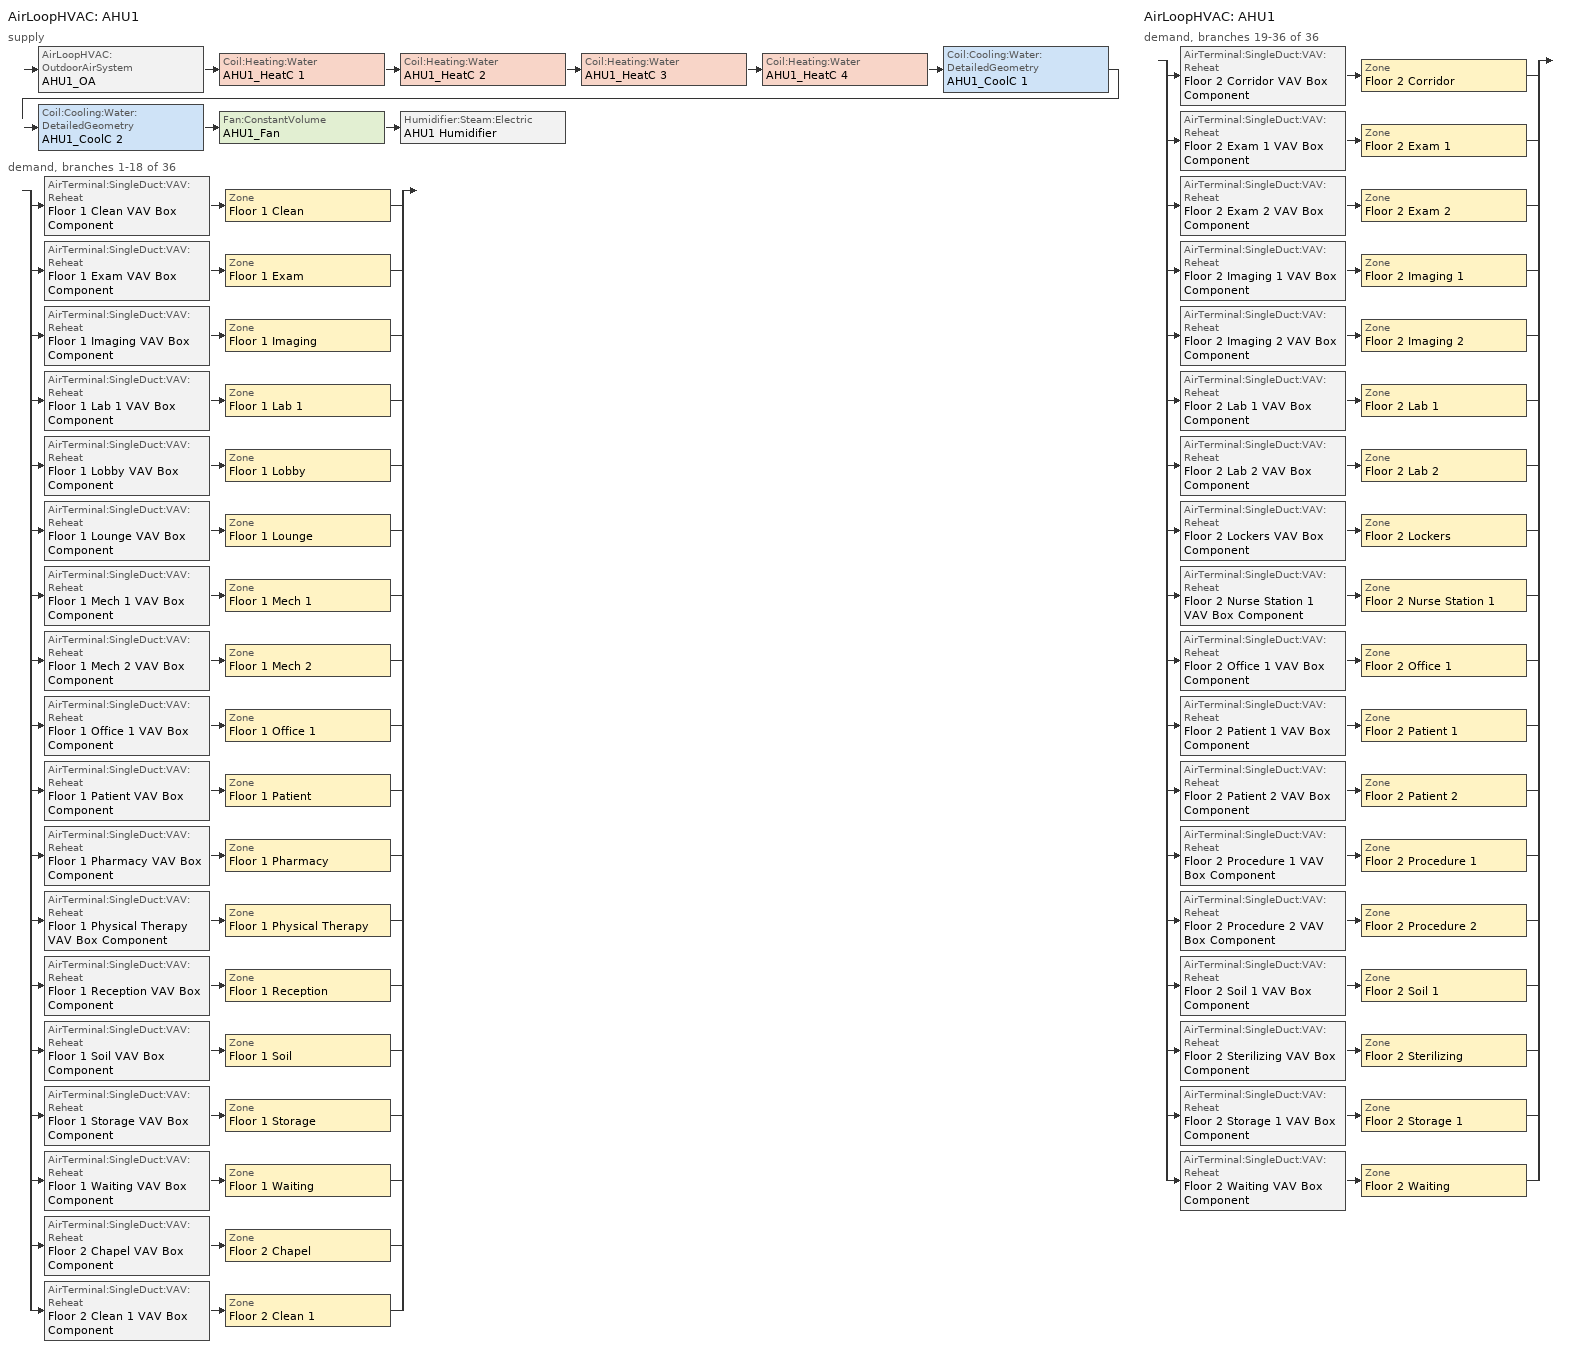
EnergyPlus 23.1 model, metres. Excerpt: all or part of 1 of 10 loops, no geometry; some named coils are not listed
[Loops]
AirLoopHVAC 'AHU1'
 supply: AirLoopHVAC:OutdoorAirSystem 'AHU1_OA' > Coil:Heating:Water 'AHU1_HeatC 1' > Coil:Heating:Water 'AHU1_HeatC 2' > Coil:Heating:Water 'AHU1_HeatC 3' > Coil:Heating:Water 'AHU1_HeatC 4' > Coil:Cooling:Water:DetailedGeometry 'AHU1_CoolC 1' > Coil:Cooling:Water:DetailedGeometry 'AHU1_CoolC 2' > Fan:ConstantVolume 'AHU1_Fan' > Humidifier:Steam:Electric 'AHU1 Humidifier'
 demand, branches 1-18 of 36: split
  | AirTerminal:SingleDuct:VAV:Reheat 'Floor 1 Clean VAV Box Component' > Zone 'Floor 1 Clean'
  | AirTerminal:SingleDuct:VAV:Reheat 'Floor 1 Exam VAV Box Component' > Zone 'Floor 1 Exam'
  | AirTerminal:SingleDuct:VAV:Reheat 'Floor 1 Imaging VAV Box Component' > Zone 'Floor 1 Imaging'
  | AirTerminal:SingleDuct:VAV:Reheat 'Floor 1 Lab 1 VAV Box Component' > Zone 'Floor 1 Lab 1'
  | AirTerminal:SingleDuct:VAV:Reheat 'Floor 1 Lobby VAV Box Component' > Zone 'Floor 1 Lobby'
  | AirTerminal:SingleDuct:VAV:Reheat 'Floor 1 Lounge VAV Box Component' > Zone 'Floor 1 Lounge'
  | AirTerminal:SingleDuct:VAV:Reheat 'Floor 1 Mech 1 VAV Box Component' > Zone 'Floor 1 Mech 1'
  | AirTerminal:SingleDuct:VAV:Reheat 'Floor 1 Mech 2 VAV Box Component' > Zone 'Floor 1 Mech 2'
  | AirTerminal:SingleDuct:VAV:Reheat 'Floor 1 Office 1 VAV Box Component' > Zone 'Floor 1 Office 1'
  | AirTerminal:SingleDuct:VAV:Reheat 'Floor 1 Patient VAV Box Component' > Zone 'Floor 1 Patient'
  | AirTerminal:SingleDuct:VAV:Reheat 'Floor 1 Pharmacy VAV Box Component' > Zone 'Floor 1 Pharmacy'
  | AirTerminal:SingleDuct:VAV:Reheat 'Floor 1 Physical Therapy VAV Box Component' > Zone 'Floor 1 Physical Therapy'
  | AirTerminal:SingleDuct:VAV:Reheat 'Floor 1 Reception VAV Box Component' > Zone 'Floor 1 Reception'
  | AirTerminal:SingleDuct:VAV:Reheat 'Floor 1 Soil VAV Box Component' > Zone 'Floor 1 Soil'
  | AirTerminal:SingleDuct:VAV:Reheat 'Floor 1 Storage VAV Box Component' > Zone 'Floor 1 Storage'
  | AirTerminal:SingleDuct:VAV:Reheat 'Floor 1 Waiting VAV Box Component' > Zone 'Floor 1 Waiting'
  | AirTerminal:SingleDuct:VAV:Reheat 'Floor 2 Chapel VAV Box Component' > Zone 'Floor 2 Chapel'
  | AirTerminal:SingleDuct:VAV:Reheat 'Floor 2 Clean 1 VAV Box Component' > Zone 'Floor 2 Clean 1'
AirLoopHVAC 'AHU1'
 demand, branches 19-36 of 36: split
  | AirTerminal:SingleDuct:VAV:Reheat 'Floor 2 Corridor VAV Box Component' > Zone 'Floor 2 Corridor'
  | AirTerminal:SingleDuct:VAV:Reheat 'Floor 2 Exam 1 VAV Box Component' > Zone 'Floor 2 Exam 1'
  | AirTerminal:SingleDuct:VAV:Reheat 'Floor 2 Exam 2 VAV Box Component' > Zone 'Floor 2 Exam 2'
  | AirTerminal:SingleDuct:VAV:Reheat 'Floor 2 Imaging 1 VAV Box Component' > Zone 'Floor 2 Imaging 1'
  | AirTerminal:SingleDuct:VAV:Reheat 'Floor 2 Imaging 2 VAV Box Component' > Zone 'Floor 2 Imaging 2'
  | AirTerminal:SingleDuct:VAV:Reheat 'Floor 2 Lab 1 VAV Box Component' > Zone 'Floor 2 Lab 1'
  | AirTerminal:SingleDuct:VAV:Reheat 'Floor 2 Lab 2 VAV Box Component' > Zone 'Floor 2 Lab 2'
  | AirTerminal:SingleDuct:VAV:Reheat 'Floor 2 Lockers VAV Box Component' > Zone 'Floor 2 Lockers'
  | AirTerminal:SingleDuct:VAV:Reheat 'Floor 2 Nurse Station 1 VAV Box Component' > Zone 'Floor 2 Nurse Station 1'
  | AirTerminal:SingleDuct:VAV:Reheat 'Floor 2 Office 1 VAV Box Component' > Zone 'Floor 2 Office 1'
  | AirTerminal:SingleDuct:VAV:Reheat 'Floor 2 Patient 1 VAV Box Component' > Zone 'Floor 2 Patient 1'
  | AirTerminal:SingleDuct:VAV:Reheat 'Floor 2 Patient 2 VAV Box Component' > Zone 'Floor 2 Patient 2'
  | AirTerminal:SingleDuct:VAV:Reheat 'Floor 2 Procedure 1 VAV Box Component' > Zone 'Floor 2 Procedure 1'
  | AirTerminal:SingleDuct:VAV:Reheat 'Floor 2 Procedure 2 VAV Box Component' > Zone 'Floor 2 Procedure 2'
  | AirTerminal:SingleDuct:VAV:Reheat 'Floor 2 Soil 1 VAV Box Component' > Zone 'Floor 2 Soil 1'
  | AirTerminal:SingleDuct:VAV:Reheat 'Floor 2 Sterilizing VAV Box Component' > Zone 'Floor 2 Sterilizing'
  | AirTerminal:SingleDuct:VAV:Reheat 'Floor 2 Storage 1 VAV Box Component' > Zone 'Floor 2 Storage 1'
  | AirTerminal:SingleDuct:VAV:Reheat 'Floor 2 Waiting VAV Box Component' > Zone 'Floor 2 Waiting'
[AirLoopHVAC]
AHU1: Design supply air flow rate=Autosize
[AirTerminal:SingleDuct:VAV:Reheat] Availability schedule=ALWAYS_ON; Constant minimum air flow fraction=1; Convergence tolerance=0.001; Damper heating action=ReverseWithLimits; Maximum air flow rate=Autosize; Maximum flow fraction during reheat=Autosize; Maximum flow per zone floor area during reheat=Autosize; Maximum hot water or steam flow rate=Autosize; Minimum hot water or steam flow rate=0; Zone minimum air flow input method=Constant
Name | Design specification outdoor air object | Reheat coil
Floor 1 Clean VAV Box Component | Floor 1 Clean VAV Box OA Design Spec | Floor 1 Clean VAV Box Reheat Coil
Floor 1 Exam VAV Box Component | Floor 1 Exam VAV Box OA Design Spec | Floor 1 Exam VAV Box Reheat Coil
Floor 1 Imaging VAV Box Component | Floor 1 Imaging VAV Box OA Design Spec | Floor 1 Imaging VAV Box Reheat Coil
Floor 1 Lab 1 VAV Box Component | Floor 1 Lab 1 VAV Box OA Design Spec | Floor 1 Lab 1 VAV Box Reheat Coil
Floor 1 Lobby VAV Box Component | Floor 1 Lobby VAV Box OA Design Spec | Floor 1 Lobby VAV Box Reheat Coil
Floor 1 Lounge VAV Box Component | Floor 1 Lounge VAV Box OA Design Spec | Floor 1 Lounge VAV Box Reheat Coil
Floor 1 Mech 1 VAV Box Component | Floor 1 Mech 1 VAV Box OA Design Spec | Floor 1 Mech 1 VAV Box Reheat Coil
Floor 1 Mech 2 VAV Box Component | Floor 1 Mech 2 VAV Box OA Design Spec | Floor 1 Mech 2 VAV Box Reheat Coil
Floor 1 Office 1 VAV Box Component | Floor 1 Office 1 VAV Box OA Design Spec | Floor 1 Office 1 VAV Box Reheat Coil
Floor 1 Patient VAV Box Component | Floor 1 Patient VAV Box OA Design Spec | Floor 1 Patient VAV Box Reheat Coil
Floor 1 Pharmacy VAV Box Component | Floor 1 Pharmacy VAV Box OA Design Spec | Floor 1 Pharmacy VAV Box Reheat Coil
Floor 1 Physical Therapy VAV Box Component | Floor 1 Physical Therapy VAV Box OA Design Spec | Floor 1 Physical Therapy VAV Box Reheat Coil
Floor 1 Reception VAV Box Component | Floor 1 Reception VAV Box OA Design Spec | Floor 1 Reception VAV Box Reheat Coil
Floor 1 Soil VAV Box Component | Floor 1 Soil VAV Box OA Design Spec | Floor 1 Soil VAV Box Reheat Coil
Floor 1 Storage VAV Box Component | Floor 1 Storage VAV Box OA Design Spec | Floor 1 Storage VAV Box Reheat Coil
Floor 1 Waiting VAV Box Component | Floor 1 Waiting VAV Box OA Design Spec | Floor 1 Waiting VAV Box Reheat Coil
Floor 2 Chapel VAV Box Component | Floor 2 Chapel VAV Box OA Design Spec | Floor 2 Chapel VAV Box Reheat Coil
Floor 2 Clean 1 VAV Box Component | Floor 2 Clean 1 VAV Box OA Design Spec | Floor 2 Clean 1 VAV Box Reheat Coil
Floor 2 Corridor VAV Box Component | Floor 2 Corridor VAV Box OA Design Spec | Floor 2 Corridor VAV Box Reheat Coil
Floor 2 Exam 1 VAV Box Component | Floor 2 Exam 1 VAV Box OA Design Spec | Floor 2 Exam 1 VAV Box Reheat Coil
Floor 2 Exam 2 VAV Box Component | Floor 2 Exam 2 VAV Box OA Design Spec | Floor 2 Exam 2 VAV Box Reheat Coil
Floor 2 Imaging 1 VAV Box Component | Floor 2 Imaging 1 VAV Box OA Design Spec | Floor 2 Imaging 1 VAV Box Reheat Coil
Floor 2 Imaging 2 VAV Box Component | Floor 2 Imaging 2 VAV Box OA Design Spec | Floor 2 Imaging 2 VAV Box Reheat Coil
Floor 2 Lab 1 VAV Box Component | Floor 2 Lab 1 VAV Box OA Design Spec | Floor 2 Lab 1 VAV Box Reheat Coil
Floor 2 Lab 2 VAV Box Component | Floor 2 Lab 2 VAV Box OA Design Spec | Floor 2 Lab 2 VAV Box Reheat Coil
Floor 2 Lockers VAV Box Component | Floor 2 Lockers VAV Box OA Design Spec | Floor 2 Lockers VAV Box Reheat Coil
Floor 2 Nurse Station 1 VAV Box Component | Floor 2 Nurse Station 1 VAV Box OA Design Spec | Floor 2 Nurse Station 1 VAV Box Reheat Coil
Floor 2 Office 1 VAV Box Component | Floor 2 Office 1 VAV Box OA Design Spec | Floor 2 Office 1 VAV Box Reheat Coil
Floor 2 Patient 1 VAV Box Component | Floor 2 Patient 1 VAV Box OA Design Spec | Floor 2 Patient 1 VAV Box Reheat Coil
Floor 2 Patient 2 VAV Box Component | Floor 2 Patient 2 VAV Box OA Design Spec | Floor 2 Patient 2 VAV Box Reheat Coil
Floor 2 Procedure 1 VAV Box Component | Floor 2 Procedure 1 VAV Box OA Design Spec | Floor 2 Procedure 1 VAV Box Reheat Coil
Floor 2 Procedure 2 VAV Box Component | Floor 2 Procedure 2 VAV Box OA Design Spec | Floor 2 Procedure 2 VAV Box Reheat Coil
Floor 2 Soil 1 VAV Box Component | Floor 2 Soil 1 VAV Box OA Design Spec | Floor 2 Soil 1 VAV Box Reheat Coil
Floor 2 Sterilizing VAV Box Component | Floor 2 Sterilizing VAV Box OA Design Spec | Floor 2 Sterilizing VAV Box Reheat Coil
Floor 2 Storage 1 VAV Box Component | Floor 2 Storage 1 VAV Box OA Design Spec | Floor 2 Storage 1 VAV Box Reheat Coil
Floor 2 Waiting VAV Box Component | Floor 2 Waiting VAV Box OA Design Spec | Floor 2 Waiting VAV Box Reheat Coil
[Coil:Cooling:Water:DetailedGeometry] Availability schedule=ALWAYS_ON; Coil depth=Autosize; Fin diameter=Autosize; Fin spacing=0.0018; Fin surface area=Autosize; Fin thermal conductivity=204; Fin thickness=0.0015; Maximum water flow rate=Autosize; Minimum airflow area=Autosize; Number of tube rows=6; Number of tubes per row=Autosize; Total tube inside area=Autosize; Tube depth spacing=0.026; Tube inside diameter=0.01445; Tube outside diameter=0.0159; Tube outside surface area=Autosize; Tube thermal conductivity=386
AHU1_CoolC 1; AHU1_CoolC 2
[Coil:Heating:Water] Availability schedule=ALWAYS_ON; Maximum water flow rate=Autosize; Performance input method=UFactorTimesAreaAndDesignWaterFlowRate; Rated capacity=Autosize; Rated inlet air temperature=16.6; Rated inlet water temperature=82.2; Rated outlet air temperature=32.2; Rated outlet water temperature=71.1; U factor times area value=Autosize
AHU1_HeatC 1; AHU1_HeatC 2; AHU1_HeatC 3; AHU1_HeatC 4
[ComponentCost:LineItem]
Name | Cost per each | Item | Line item type | Quantity | Cost per unit of output capacity
ElectricEquipment:Floor 1 Clean:ElecPlug | 1 | Floor 1 Clean | General | 0.9601
ElectricEquipment:Floor 1 Exam:ElecPlug | 1 | Floor 1 Exam | General | 2.639
ElectricEquipment:Floor 1 Imaging:ElecPlug | 1 | Floor 1 Imaging | General | 1.5194
ElectricEquipment:Floor 1 Imaging:ElecProcess | 1 | Floor 1 Imaging | General | 12.1598
ElectricEquipment:Floor 1 Lab 1:ElecPlug | 1 | Floor 1 Lab 1 | General | 1.9993
ElectricEquipment:Floor 1 Lab 1:ElecProcess | 1 | Floor 1 Lab 1 | General | 5.9997
ElectricEquipment:Floor 1 Lobby:ElecPlug | 1 | Floor 1 Lobby | General | 0.3763
ElectricEquipment:Floor 1 Lounge:ElecPlug | 1 | Floor 1 Lounge | General | 0.1284
ElectricEquipment:Floor 1 Mech 1:ElecPlug | 1 | Floor 1 Mech 1 | General | 0.8127
ElectricEquipment:Floor 1 Mech 2:ElecPlug | 1 | Floor 1 Mech 2 | General | 1.0836
ElectricEquipment:Floor 1 Office 1:ElecPlug | 1 | Floor 1 Office 1 | General | 3.6887
ElectricEquipment:Floor 1 Patient:ElecPlug | 1 | Floor 1 Patient | General | 1.7993
ElectricEquipment:Floor 1 Pharmacy:ElecPlug | 1 | Floor 1 Pharmacy | General | 5.9978
ElectricEquipment:Floor 1 Physical Therapy:ElecPlug | 1 | Floor 1 Physical Therapy | General | 4.9182
ElectricEquipment:Floor 1 Reception:ElecPlug | 1 | Floor 1 Reception | General | 0.0562
ElectricEquipment:Floor 1 Storage:ElecPlug | 1 | Floor 1 Storage | General | 5.398
ElectricEquipment:Floor 1 Waiting:ElecPlug | 1 | Floor 1 Waiting | General | 0.1525
ElectricEquipment:Floor 2 Chapel:ElecPlug | 1 | Floor 2 Chapel | General | 1.0196
ElectricEquipment:Floor 2 Clean 1:ElecPlug | 1 | Floor 2 Clean 1 | General | 0.9661
ElectricEquipment:Floor 2 Corridor:ElecPlug | 1 | Floor 2 Corridor | General | 0.5217
ElectricEquipment:Floor 2 Exam 1:ElecPlug | 1 | Floor 2 Exam 1 | General | 4.1985
ElectricEquipment:Floor 2 Exam 2:ElecPlug | 1 | Floor 2 Exam 2 | General | 1.3495
ElectricEquipment:Floor 2 Imaging 1:ElecPlug | 1 | Floor 2 Imaging 1 | General | 2.3092
ElectricEquipment:Floor 2 Imaging 1:ElecProcess | 1 | Floor 2 Imaging 1 | General | 18.4797
ElectricEquipment:Floor 2 Imaging 2:ElecPlug | 1 | Floor 2 Imaging 2 | General | 3.3988
ElectricEquipment:Floor 2 Imaging 2:ElecProcess | 1 | Floor 2 Imaging 2 | General | 27.1996
ElectricEquipment:Floor 2 Lab 1:ElecPlug | 1 | Floor 2 Lab 1 | General | 2.2792
ElectricEquipment:Floor 2 Lab 1:ElecProcess | 1 | Floor 2 Lab 1 | General | 6.8396
ElectricEquipment:Floor 2 Lab 2:ElecPlug | 1 | Floor 2 Lab 2 | General | 3.3988
ElectricEquipment:Floor 2 Lab 2:ElecProcess | 1 | Floor 2 Lab 2 | General | 10.1995
ElectricEquipment:Floor 2 Lockers:ElecPlug | 1 | Floor 2 Lockers | General | 0.1874
ElectricEquipment:Floor 2 Nurse Station 1:ElecPlug | 1 | Floor 2 Nurse Station 1 | General | 0.3224
ElectricEquipment:Floor 2 Nurse Station 1:ElecProcess | 1 | Floor 2 Nurse Station 1 | General | 0.6448
ElectricEquipment:Floor 2 Office 1:ElecPlug | 1 | Floor 2 Office 1 | General | 1.1696
ElectricEquipment:Floor 2 Patient 1:ElecPlug | 1 | Floor 2 Patient 1 | General | 3.4068
ElectricEquipment:Floor 2 Patient 2:ElecPlug | 1 | Floor 2 Patient 2 | General | 2.805
ElectricEquipment:Floor 2 Procedure 1:ElecPlug | 1 | Floor 2 Procedure 1 | General | 2.5191
ElectricEquipment:Floor 2 Procedure 1:ElecProcess | 1 | Floor 2 Procedure 1 | General | 7.5596
ElectricEquipment:Floor 2 Procedure 2:ElecPlug | 1 | Floor 2 Procedure 2 | General | 1.3595
ElectricEquipment:Floor 2 Procedure 2:ElecProcess | 1 | Floor 2 Procedure 2 | General | 4.0798
ElectricEquipment:Floor 2 Sterilizing:ElecPlug | 1 | Floor 2 Sterilizing | General | 1.3595
ElectricEquipment:Floor 2 Sterilizing:ElecProcess | 1 | Floor 2 Sterilizing | General | 6.8001
ElectricEquipment:Floor 2 Storage 1:ElecPlug | 1 | Floor 2 Storage 1 | General | 1.4995
ElectricEquipment:Floor 2 Waiting:ElecPlug | 1 | Floor 2 Waiting | General | 0.3913
GasEquipment:Floor 2 Sterilizing:GasProcess | 1 | Floor 2 Sterilizing | General | 9.5203
Infiltration:Floor 1 Exam | 1 | Floor 1 Exam | General | 0
Infiltration:Floor 1 Lobby | 1 | Floor 1 Lobby | General | 0
Infiltration:Floor 1 Mech 1 | 1 | Floor 1 Mech 1 | General | 0
Infiltration:Floor 1 Mech 2 | 1 | Floor 1 Mech 2 | General | 0
Infiltration:Floor 1 Office 1 | 1 | Floor 1 Office 1 | General | 0
Infiltration:Floor 1 Patient | 1 | Floor 1 Patient | General | 0
Infiltration:Floor 1 Reception | 1 | Floor 1 Reception | General | 0
Infiltration:Floor 2 Chapel | 1 | Floor 2 Chapel | General | 0
Infiltration:Floor 2 Corridor | 1 | Floor 2 Corridor | General | 0
Infiltration:Floor 2 Exam 1 | 1 | Floor 2 Exam 1 | General | 0
Infiltration:Floor 2 Imaging 2 | 1 | Floor 2 Imaging 2 | General | 0
Infiltration:Floor 2 Patient 1 | 1 | Floor 2 Patient 1 | General | 0
Infiltration:Floor 2 Waiting | 1 | Floor 2 Waiting | General | 0
LIGHTING EQUIP:Floor 1 Clean |  | Floor 1 Clean | Lights |  | 1
LIGHTING EQUIP:Floor 1 Exam |  | Floor 1 Exam | Lights |  | 1
LIGHTING EQUIP:Floor 1 Imaging |  | Floor 1 Imaging | Lights |  | 1
LIGHTING EQUIP:Floor 1 Lab 1 |  | Floor 1 Lab 1 | Lights |  | 1
LIGHTING EQUIP:Floor 1 Lobby |  | Floor 1 Lobby | Lights |  | 1
LIGHTING EQUIP:Floor 1 Lounge |  | Floor 1 Lounge | Lights |  | 1
LIGHTING EQUIP:Floor 1 Mech 1 |  | Floor 1 Mech 1 | Lights |  | 1
LIGHTING EQUIP:Floor 1 Mech 2 |  | Floor 1 Mech 2 | Lights |  | 1
LIGHTING EQUIP:Floor 1 Office 1 |  | Floor 1 Office 1 | Lights |  | 1
LIGHTING EQUIP:Floor 1 Patient |  | Floor 1 Patient | Lights |  | 1
LIGHTING EQUIP:Floor 1 Pharmacy |  | Floor 1 Pharmacy | Lights |  | 1
LIGHTING EQUIP:Floor 1 Physical Therapy |  | Floor 1 Physical Therapy | Lights |  | 1
LIGHTING EQUIP:Floor 1 Reception |  | Floor 1 Reception | Lights |  | 1
LIGHTING EQUIP:Floor 1 Soil |  | Floor 1 Soil | Lights |  | 1
LIGHTING EQUIP:Floor 1 Storage |  | Floor 1 Storage | Lights |  | 1
LIGHTING EQUIP:Floor 1 Waiting |  | Floor 1 Waiting | Lights |  | 1
LIGHTING EQUIP:Floor 2 Chapel |  | Floor 2 Chapel | Lights |  | 1
LIGHTING EQUIP:Floor 2 Clean 1 |  | Floor 2 Clean 1 | Lights |  | 1
LIGHTING EQUIP:Floor 2 Corridor |  | Floor 2 Corridor | Lights |  | 1
LIGHTING EQUIP:Floor 2 Exam 1 |  | Floor 2 Exam 1 | Lights |  | 1
LIGHTING EQUIP:Floor 2 Exam 2 |  | Floor 2 Exam 2 | Lights |  | 1
LIGHTING EQUIP:Floor 2 Imaging 1 |  | Floor 2 Imaging 1 | Lights |  | 1
LIGHTING EQUIP:Floor 2 Imaging 2 |  | Floor 2 Imaging 2 | Lights |  | 1
LIGHTING EQUIP:Floor 2 Lab 1 |  | Floor 2 Lab 1 | Lights |  | 1
LIGHTING EQUIP:Floor 2 Lab 2 |  | Floor 2 Lab 2 | Lights |  | 1
LIGHTING EQUIP:Floor 2 Lockers |  | Floor 2 Lockers | Lights |  | 1
LIGHTING EQUIP:Floor 2 Nurse Station 1 |  | Floor 2 Nurse Station 1 | Lights |  | 1
LIGHTING EQUIP:Floor 2 Office 1 |  | Floor 2 Office 1 | Lights |  | 1
LIGHTING EQUIP:Floor 2 Patient 1 |  | Floor 2 Patient 1 | Lights |  | 1
LIGHTING EQUIP:Floor 2 Patient 2 |  | Floor 2 Patient 2 | Lights |  | 1
LIGHTING EQUIP:Floor 2 Procedure 1 |  | Floor 2 Procedure 1 | Lights |  | 1
LIGHTING EQUIP:Floor 2 Procedure 2 |  | Floor 2 Procedure 2 | Lights |  | 1
LIGHTING EQUIP:Floor 2 Soil 1 |  | Floor 2 Soil 1 | Lights |  | 1
LIGHTING EQUIP:Floor 2 Sterilizing |  | Floor 2 Sterilizing | Lights |  | 1
LIGHTING EQUIP:Floor 2 Storage 1 |  | Floor 2 Storage 1 | Lights |  | 1
LIGHTING EQUIP:Floor 2 Waiting |  | Floor 2 Waiting | Lights |  | 1
People:Floor 1 Clean | 1 | Floor 1 Clean | General | 2.3991
People:Floor 1 Exam | 1 | Floor 1 Exam | General | 13.1952
People:Floor 1 Imaging | 1 | Floor 1 Imaging | General | 7.5972
People:Floor 1 Lab 1 | 1 | Floor 1 Lab 1 | General | 9.9964
People:Floor 1 Lobby | 1 | Floor 1 Lobby | General | 112.494
People:Floor 1 Lounge | 1 | Floor 1 Lounge | General | 6.3977
People:Floor 1 Office 1 | 1 | Floor 1 Office 1 | General | 36.8866
People:Floor 1 Patient | 1 | Floor 1 Patient | General | 8.9967
People:Floor 1 Pharmacy | 1 | Floor 1 Pharmacy | General | 59.9782
People:Floor 1 Physical Therapy | 1 | Floor 1 Physical Therapy | General | 49.1821
People:Floor 1 Reception | 1 | Floor 1 Reception | General | 16.7991
People:Floor 1 Soil | 1 | Floor 1 Soil | General | 2.3991
People:Floor 1 Waiting | 1 | Floor 1 Waiting | General | 45.5976
People:Floor 2 Chapel | 1 | Floor 2 Chapel | General | 10.1963
People:Floor 2 Clean 1 | 1 | Floor 2 Clean 1 | General | 2.4141
People:Floor 2 Exam 1 | 1 | Floor 2 Exam 1 | General | 20.9924
People:Floor 2 Exam 2 | 1 | Floor 2 Exam 2 | General | 6.7475
People:Floor 2 Imaging 1 | 1 | Floor 2 Imaging 1 | General | 11.5458
People:Floor 2 Imaging 2 | 1 | Floor 2 Imaging 2 | General | 16.9938
People:Floor 2 Lab 1 | 1 | Floor 2 Lab 1 | General | 11.3959
People:Floor 2 Lab 2 | 1 | Floor 2 Lab 2 | General | 16.9938
People:Floor 2 Lockers | 1 | Floor 2 Lockers | General | 3.7486
People:Floor 2 Nurse Station 1 | 1 | Floor 2 Nurse Station 1 | General | 6.4477
People:Floor 2 Office 1 | 1 | Floor 2 Office 1 | General | 11.6957
People:Floor 2 Patient 1 | 1 | Floor 2 Patient 1 | General | 17.0338
People:Floor 2 Patient 2 | 1 | Floor 2 Patient 2 | General | 14.0249
People:Floor 2 Procedure 1 | 1 | Floor 2 Procedure 1 | General | 12.5954
People:Floor 2 Procedure 2 | 1 | Floor 2 Procedure 2 | General | 6.7975
People:Floor 2 Soil 1 | 1 | Floor 2 Soil 1 | General | 2.4141
People:Floor 2 Waiting | 1 | Floor 2 Waiting | General | 116.9937
[Controller:OutdoorAir]
AHU1_OA_Controller: Economizer control action type=ModulateFlow; Economizer control type=DifferentialEnthalpy; Economizer maximum limit dry bulb temperature=28; Economizer maximum limit enthalpy=64000; Economizer minimum limit dry bulb temperature=-100; Heat recovery bypass control type=BypassWhenOAFlowGreaterThanMinimum; High humidity control=No; Lockout type=NoLockout; Maximum outdoor air flow rate=Autosize; Minimum fraction of outdoor air schedule=AHU1_OAMinOAFracSchedule; Minimum limit type=FixedMinimum; Minimum outdoor air flow rate=Autosize; Minimum outdoor air schedule=MinOA_MotorizedDamper_Sched
[Controller:WaterCoil] Actuator variable=Flow; Maximum actuated flow=Autosize; Minimum actuated flow=0
Name | Action | Control variable | Controller convergence tolerance
AHU1_CoolC 1_Controller; AHU1_CoolC 2_Controller | Reverse | TemperatureAndHumidityRatio
AHU1_HeatC 1_Controller; AHU1_HeatC 2_Controller; AHU1_HeatC 3_Controller; AHU1_HeatC 4_Controller | Normal | Temperature | 0.0001
[DesignSpecification:OutdoorAir] Outdoor air flow per person=0; Outdoor air flow per zone floor area=0; Outdoor air method=Flow/Zone
Name | Outdoor air flow air changes per hour | Outdoor air flow per zone
Floor 1 Clean VAV Box OA Design Spec | 0 | 0.0193
Floor 1 Exam VAV Box OA Design Spec | 0 | 0.1059
Floor 1 Imaging VAV Box OA Design Spec | 0 | 0.061
Floor 1 Lab 1 VAV Box OA Design Spec | 0 | 0.0803
Floor 1 Lobby VAV Box OA Design Spec | 0 | 0.3717
Floor 1 Lounge VAV Box OA Design Spec | 0 | 0.0514
Floor 1 Mech 1 VAV Box OA Design Spec | 0 | 0.459
Floor 1 Mech 2 VAV Box OA Design Spec | 0 | 0.612
Floor 1 Office 1 VAV Box OA Design Spec | 0 | 0.2962
Floor 1 Patient VAV Box OA Design Spec | 0 | 0.2832
Floor 1 Pharmacy VAV Box OA Design Spec | 0 | 0.651
Floor 1 Physical Therapy VAV Box OA Design Spec | 0 | 0.6036
Floor 1 Reception VAV Box OA Design Spec | 0 | 0.0555
Floor 1 Soil VAV Box OA Design Spec | 0 | 0.3776
Floor 1 Storage VAV Box OA Design Spec | 0 | 0.306
Floor 1 Waiting VAV Box OA Design Spec | 0 | 0.1507
Floor 2 Chapel VAV Box OA Design Spec | 0 | 0.0819
Floor 2 Clean 1 VAV Box OA Design Spec | 0 | 0.0194
Floor 2 Corridor VAV Box OA Design Spec | 0 | 0.1473
Floor 2 Exam 1 VAV Box OA Design Spec | 0 | 0.1686
Floor 2 Exam 2 VAV Box OA Design Spec | 0 | 0.0542
Floor 2 Imaging 1 VAV Box OA Design Spec | 0 | 0.0927
Floor 2 Imaging 2 VAV Box OA Design Spec; Floor 2 Lab 2 VAV Box OA Design Spec | 0 | 0.1364
Floor 2 Lab 1 VAV Box OA Design Spec | 0 | 0.0915
Floor 2 Lockers VAV Box OA Design Spec | 0 | 0.5899
Floor 2 Nurse Station 1 VAV Box OA Design Spec | 0 | 0.0518
Floor 2 Office 1 VAV Box OA Design Spec | 0 | 0.0939
Floor 2 Patient 1 VAV Box OA Design Spec | 0 | 0.5361
Floor 2 Patient 2 VAV Box OA Design Spec | 0 | 0.4414
Floor 2 Procedure 1 VAV Box OA Design Spec | 0 | 0.5947
Floor 2 Procedure 2 VAV Box OA Design Spec | 0 | 0.3209
Floor 2 Soil 1 VAV Box OA Design Spec | 0 | 0.3799
Floor 2 Sterilizing VAV Box OA Design Spec | 0 | 1.0697
Floor 2 Storage 1 VAV Box OA Design Spec | 0 | 0.085
Floor 2 Waiting VAV Box OA Design Spec | 0 | 0.3866
SZ DSOA Floor 1 Clean |  | 0.0192629
SZ DSOA Floor 1 Exam |  | 0.105946
SZ DSOA Floor 1 Imaging |  | 0.0609993
SZ DSOA Floor 1 Lab 1 |  | 0.0802623
SZ DSOA Floor 1 Lobby |  | 0.371744
SZ DSOA Floor 1 Lounge |  | 0.0513679
SZ DSOA Floor 1 Mech 1 |  | 0.459034
SZ DSOA Floor 1 Mech 2 |  | 0.612045
SZ DSOA Floor 1 Office 1 |  | 0.296168
SZ DSOA Floor 1 Patient |  | 0.283168
SZ DSOA Floor 1 Pharmacy |  | 0.651029
SZ DSOA Floor 1 Physical Therapy |  | 0.60364
SZ DSOA Floor 1 Reception |  | 0.0555137
SZ DSOA Floor 1 Soil |  | 0.377558
SZ DSOA Floor 1 Storage |  | 0.306023
SZ DSOA Floor 1 Waiting |  | 0.15068
SZ DSOA Floor 2 Chapel |  | 0.0818675
SZ DSOA Floor 2 Clean 1 |  | 0.0193833
SZ DSOA Floor 2 Corridor |  | 0.147344
SZ DSOA Floor 2 Exam 1 |  | 0.168551
SZ DSOA Floor 2 Exam 2 |  | 0.054177
SZ DSOA Floor 2 Imaging 1 |  | 0.0927029
SZ DSOA Floor 2 Imaging 2; SZ DSOA Floor 2 Lab 2 |  | 0.136446
SZ DSOA Floor 2 Lab 1 |  | 0.091499
SZ DSOA Floor 2 Lockers |  | 0.589934
SZ DSOA Floor 2 Nurse Station 1 |  | 0.0517692
SZ DSOA Floor 2 Office 1 |  | 0.0939069
SZ DSOA Floor 2 Patient 1 |  | 0.536132
SZ DSOA Floor 2 Patient 2 |  | 0.441428
SZ DSOA Floor 2 Procedure 1 |  | 0.594654
SZ DSOA Floor 2 Procedure 2 |  | 0.320924
SZ DSOA Floor 2 Soil 1 |  | 0.379918
SZ DSOA Floor 2 Sterilizing |  | 1.06975
SZ DSOA Floor 2 Storage 1 |  | 0.0850063
SZ DSOA Floor 2 Waiting |  | 0.386613
[Fan:ConstantVolume]
AHU1_Fan: Availability schedule=HVACOperationSchd; End use subcategory=Fan Energy; Fan total efficiency=0.748; Maximum flow rate=Autosize; Motor efficiency=0.954; Motor in airstream fraction=1; Pressure rise=2421
[Fan:ZoneExhaust] Availability schedule=Hours_of_operation; End use subcategory=Zone Exhaust Fans; Fan total efficiency=0.5; Pressure rise=187
Name | Maximum flow rate
Floor 1 Soil Exhaust Fan 1 | 0.3776
Floor 2 Lockers Exhaust Fan 1 | 0.5899
Floor 2 Soil 1 Exhaust Fan 1 | 0.3799
Floor 2 Sterilizing Exhaust Fan 1 | 1.0697
[Humidifier:Steam:Electric]
AHU1 Humidifier: Availability schedule=ALWAYS_ON; Rated capacity=0.0001813; Rated fan power=0; Rated power=536374; Standby power=0
[SetpointManager:MixedAir] Control variable=Temperature
Name | Setpoint node or nodelist
AHU1_CoolC 1 SAT Manager | AHU1_CoolC 1-AHU1_CoolC 2Node
AHU1_HeatC 1 SAT Manager | AHU1_HeatC 1-AHU1_HeatC 2Node
AHU1_HeatC 2 SAT Manager | AHU1_HeatC 2-AHU1_HeatC 3Node
AHU1_HeatC 3 SAT Manager | AHU1_HeatC 3-AHU1_HeatC 4Node
AHU1_HeatC 4 SAT Manager | AHU1_HeatC 4-AHU1_CoolC 1Node
AHU1_OAMixed Air Temp Manager | AHU1_OA-AHU1_HeatC 1Node
[SetpointManager:SingleZone:Humidity:Maximum]
Name | Setpoint node or nodelist
AHU1_CoolC 1 HUMRAT setpoint | AHU1_CoolC 1-AHU1_CoolC 2Node
AHU1_CoolC 2 HUMRAT setpoint | AHU1_CoolC 2-AHU1_FanNode
[SetpointManager:SingleZone:Humidity:Minimum]
AHU1 Humidifier HUMRAT setpoint: Setpoint node or nodelist=AHU1 Supply Equipment Outlet Node
[Sizing:System]
AHU1: 100 outdoor air in cooling=No; 100 outdoor air in heating=No; Central cooling capacity control method=VAV; Central cooling design supply air humidity ratio=0.0085; Central cooling design supply air temperature=11.1; Central heating design supply air humidity ratio=0.008; Central heating design supply air temperature=11.1; Central heating maximum system air flow ratio=1; Cooling design capacity=Autosize; Cooling design capacity method=CoolingDesignCapacity; Cooling supply air flow rate=0; Cooling supply air flow rate method=DesignDay; Design outdoor air flow rate=Autosize; Heating design capacity=Autosize; Heating design capacity method=HeatingDesignCapacity; Heating supply air flow rate=0; Heating supply air flow rate method=DesignDay; Precool design humidity ratio=0.008; Precool design temperature=11.1; Preheat design humidity ratio=0.008; Preheat design temperature=7; Type of load to size on=Sensible; Type of zone sum to use=NonCoincident; Zone maximum outdoor air fraction=1
[Sizing:Zone] Account for dedicated outdoor air system=No; Cooling design air flow method=DesignDayWithLimit; Cooling minimum air flow fraction=0; Dedicated outdoor air high setpoint temperature for design=Autosize; Dedicated outdoor air low setpoint temperature for design=Autosize; Dedicated outdoor air system control strategy=NeutralSupplyAir; Heating design air flow method=DesignDay; Heating design air flow rate=0; Zone cooling design supply air humidity ratio=0.0085; Zone cooling design supply air temperature=13; Zone cooling design supply air temperature input method=SupplyAirTemperature; Zone heating design supply air humidity ratio=0.008; Zone heating design supply air temperature=40; Zone heating design supply air temperature input method=SupplyAirTemperature
Name | Cooling minimum air flow | Design specification outdoor air object
Floor 1 Clean | 0.151023 | SZ DSOA Floor 1 Clean
Floor 1 Exam | 1.24594 | SZ DSOA Floor 1 Exam
Floor 1 Imaging | 0.71736 | SZ DSOA Floor 1 Imaging
Floor 1 Lab 1 | 0.943895 | SZ DSOA Floor 1 Lab 1
Floor 1 Lobby | 1.12624 | SZ DSOA Floor 1 Lobby
Floor 1 Lounge | 0.1556 | SZ DSOA Floor 1 Lounge
Floor 1 Mech 1 | 1.3901 | SZ DSOA Floor 1 Mech 1
Floor 1 Mech 2 | 1.85347 | SZ DSOA Floor 1 Mech 2
Floor 1 Office 1 | 0.897129 | SZ DSOA Floor 1 Office 1
Floor 1 Patient | 0.858086 | SZ DSOA Floor 1 Patient
Floor 1 Pharmacy | 1.9736 | SZ DSOA Floor 1 Pharmacy
Floor 1 Physical Therapy | 2.32198 | SZ DSOA Floor 1 Physical Therapy
Floor 1 Reception | 0.168185 | SZ DSOA Floor 1 Reception
Floor 1 Soil | 0.377558 | SZ DSOA Floor 1 Soil
Floor 1 Storage | 0.926733 | SZ DSOA Floor 1 Storage
Floor 1 Waiting | 0.456502 | SZ DSOA Floor 1 Waiting
Floor 2 Chapel | 0.247987 | SZ DSOA Floor 2 Chapel
Floor 2 Clean 1 | 0.151967 | SZ DSOA Floor 2 Clean 1
Floor 2 Corridor | 0.818042 | SZ DSOA Floor 2 Corridor
Floor 2 Exam 1 | 1.98218 | SZ DSOA Floor 2 Exam 1
Floor 2 Exam 2 | 0.637129 | SZ DSOA Floor 2 Exam 2
Floor 2 Imaging 1 | 1.0902 | SZ DSOA Floor 2 Imaging 1
Floor 2 Imaging 2 | 1.60462 | SZ DSOA Floor 2 Imaging 2
Floor 2 Lab 1 | 1.07604 | SZ DSOA Floor 2 Lab 1
Floor 2 Lab 2 | 1.60462 | SZ DSOA Floor 2 Lab 2
Floor 2 Lockers | 0.589934 | SZ DSOA Floor 2 Lockers
Floor 2 Nurse Station 1 | 0.156815 | SZ DSOA Floor 2 Nurse Station 1
Floor 2 Office 1 | 0.284456 | SZ DSOA Floor 2 Office 1
Floor 2 Patient 1 | 1.62464 | SZ DSOA Floor 2 Patient 1
Floor 2 Patient 2 | 1.33766 | SZ DSOA Floor 2 Patient 2
Floor 2 Procedure 1 | 2.97327 | SZ DSOA Floor 2 Procedure 1
Floor 2 Procedure 2 | 1.60462 | SZ DSOA Floor 2 Procedure 2
Floor 2 Soil 1 | 0.379918 | SZ DSOA Floor 2 Soil 1
Floor 2 Sterilizing | 1.06975 | SZ DSOA Floor 2 Sterilizing
Floor 2 Storage 1 | 0.257426 | SZ DSOA Floor 2 Storage 1
Floor 2 Waiting | 1.17129 | SZ DSOA Floor 2 Waiting
[ThermostatSetpoint:DualSetpoint]
Name | Cooling setpoint temperature schedule | Heating setpoint temperature schedule
Floor 1 Clean DualSPSched; Floor 1 Imaging DualSPSched; Floor 1 Lab 1 DualSPSched; Floor 1 Lobby DualSPSched; Floor 1 Lounge DualSPSched; Floor 1 Patient DualSPSched; Floor 1 Pharmacy DualSPSched; Floor 1 Reception DualSPSched; Floor 1 Soil DualSPSched; Floor 1 Waiting DualSPSched; Floor 2 Clean 1 DualSPSched; Floor 2 Corridor DualSPSched; Floor 2 Imaging 1 DualSPSched; Floor 2 Imaging 2 DualSPSched; Floor 2 Lab 1 DualSPSched; Floor 2 Lab 2 DualSPSched; Floor 2 Lockers DualSPSched; Floor 2 Nurse Station 1 DualSPSched; Floor 2 Patient 1 DualSPSched; Floor 2 Patient 2 DualSPSched; Floor 2 Soil 1 DualSPSched; Floor 2 Sterilizing DualSPSched; Floor 2 Waiting DualSPSched | COOLING_TSTAT_24_7 | HEATING_TSTAT_24_7
Floor 1 Exam DualSPSched; Floor 1 Mech 1 DualSPSched; Floor 1 Mech 2 DualSPSched; Floor 1 Office 1 DualSPSched; Floor 1 Physical Therapy DualSPSched; Floor 1 Storage DualSPSched; Floor 2 Chapel DualSPSched; Floor 2 Exam 1 DualSPSched; Floor 2 Exam 2 DualSPSched; Floor 2 Office 1 DualSPSched; Floor 2 Procedure 1 DualSPSched; Floor 2 Procedure 2 DualSPSched; Floor 2 Storage 1 DualSPSched | COOLING_TSTAT_OFFICE | HEATING_TSTAT_OFFICE
[ZoneControl:Thermostat] Control type schedule=Dual Zone Control Type Sched
Name | Zone or zonelist | Control 1
Floor 1 Clean Thermostat | Floor 1 Clean | Floor 1 Clean DualSPSched
Floor 1 Exam Thermostat | Floor 1 Exam | Floor 1 Exam DualSPSched
Floor 1 Imaging Thermostat | Floor 1 Imaging | Floor 1 Imaging DualSPSched
Floor 1 Lab 1 Thermostat | Floor 1 Lab 1 | Floor 1 Lab 1 DualSPSched
Floor 1 Lobby Thermostat | Floor 1 Lobby | Floor 1 Lobby DualSPSched
Floor 1 Lounge Thermostat | Floor 1 Lounge | Floor 1 Lounge DualSPSched
Floor 1 Mech 1 Thermostat | Floor 1 Mech 1 | Floor 1 Mech 1 DualSPSched
Floor 1 Mech 2 Thermostat | Floor 1 Mech 2 | Floor 1 Mech 2 DualSPSched
Floor 1 Office 1 Thermostat | Floor 1 Office 1 | Floor 1 Office 1 DualSPSched
Floor 1 Patient Thermostat | Floor 1 Patient | Floor 1 Patient DualSPSched
Floor 1 Pharmacy Thermostat | Floor 1 Pharmacy | Floor 1 Pharmacy DualSPSched
Floor 1 Physical Therapy Thermostat | Floor 1 Physical Therapy | Floor 1 Physical Therapy DualSPSched
Floor 1 Reception Thermostat | Floor 1 Reception | Floor 1 Reception DualSPSched
Floor 1 Soil Thermostat | Floor 1 Soil | Floor 1 Soil DualSPSched
Floor 1 Storage Thermostat | Floor 1 Storage | Floor 1 Storage DualSPSched
Floor 1 Waiting Thermostat | Floor 1 Waiting | Floor 1 Waiting DualSPSched
Floor 2 Chapel Thermostat | Floor 2 Chapel | Floor 2 Chapel DualSPSched
Floor 2 Clean 1 Thermostat | Floor 2 Clean 1 | Floor 2 Clean 1 DualSPSched
Floor 2 Corridor Thermostat | Floor 2 Corridor | Floor 2 Corridor DualSPSched
Floor 2 Exam 1 Thermostat | Floor 2 Exam 1 | Floor 2 Exam 1 DualSPSched
Floor 2 Exam 2 Thermostat | Floor 2 Exam 2 | Floor 2 Exam 2 DualSPSched
Floor 2 Imaging 1 Thermostat | Floor 2 Imaging 1 | Floor 2 Imaging 1 DualSPSched
Floor 2 Imaging 2 Thermostat | Floor 2 Imaging 2 | Floor 2 Imaging 2 DualSPSched
Floor 2 Lab 1 Thermostat | Floor 2 Lab 1 | Floor 2 Lab 1 DualSPSched
Floor 2 Lab 2 Thermostat | Floor 2 Lab 2 | Floor 2 Lab 2 DualSPSched
Floor 2 Lockers Thermostat | Floor 2 Lockers | Floor 2 Lockers DualSPSched
Floor 2 Nurse Station 1 Thermostat | Floor 2 Nurse Station 1 | Floor 2 Nurse Station 1 DualSPSched
Floor 2 Office 1 Thermostat | Floor 2 Office 1 | Floor 2 Office 1 DualSPSched
Floor 2 Patient 1 Thermostat | Floor 2 Patient 1 | Floor 2 Patient 1 DualSPSched
Floor 2 Patient 2 Thermostat | Floor 2 Patient 2 | Floor 2 Patient 2 DualSPSched
Floor 2 Procedure 1 Thermostat | Floor 2 Procedure 1 | Floor 2 Procedure 1 DualSPSched
Floor 2 Procedure 2 Thermostat | Floor 2 Procedure 2 | Floor 2 Procedure 2 DualSPSched
Floor 2 Soil 1 Thermostat | Floor 2 Soil 1 | Floor 2 Soil 1 DualSPSched
Floor 2 Sterilizing Thermostat | Floor 2 Sterilizing | Floor 2 Sterilizing DualSPSched
Floor 2 Storage 1 Thermostat | Floor 2 Storage 1 | Floor 2 Storage 1 DualSPSched
Floor 2 Waiting Thermostat | Floor 2 Waiting | Floor 2 Waiting DualSPSched
[Zone equipment]
Floor 1 Clean: Floor 1 Clean VAV Box Component
Floor 1 Exam: Floor 1 Exam VAV Box Component
Floor 1 Imaging: Floor 1 Imaging VAV Box Component
Floor 1 Lab 1: Floor 1 Lab 1 VAV Box Component
Floor 1 Lobby: Floor 1 Lobby VAV Box Component
Floor 1 Lounge: Floor 1 Lounge VAV Box Component
Floor 1 Mech 1: Floor 1 Mech 1 VAV Box Component
Floor 1 Mech 2: Floor 1 Mech 2 VAV Box Component
Floor 1 Office 1: Floor 1 Office 1 VAV Box Component
Floor 1 Patient: Floor 1 Patient VAV Box Component
Floor 1 Pharmacy: Floor 1 Pharmacy VAV Box Component
Floor 1 Physical Therapy: Floor 1 Physical Therapy VAV Box Component
Floor 1 Reception: Floor 1 Reception VAV Box Component
Floor 1 Soil: Floor 1 Soil VAV Box Component, Floor 1 Soil Exhaust Fan 1
Floor 1 Storage: Floor 1 Storage VAV Box Component
Floor 1 Waiting: Floor 1 Waiting VAV Box Component
Floor 2 Chapel: Floor 2 Chapel VAV Box Component
Floor 2 Clean 1: Floor 2 Clean 1 VAV Box Component
Floor 2 Corridor: Floor 2 Corridor VAV Box Component
Floor 2 Exam 1: Floor 2 Exam 1 VAV Box Component
Floor 2 Exam 2: Floor 2 Exam 2 VAV Box Component
Floor 2 Imaging 1: Floor 2 Imaging 1 VAV Box Component
Floor 2 Imaging 2: Floor 2 Imaging 2 VAV Box Component
Floor 2 Lab 1: Floor 2 Lab 1 VAV Box Component
Floor 2 Lab 2: Floor 2 Lab 2 VAV Box Component
Floor 2 Lockers: Floor 2 Lockers VAV Box Component, Floor 2 Lockers Exhaust Fan 1
Floor 2 Nurse Station 1: Floor 2 Nurse Station 1 VAV Box Component
Floor 2 Office 1: Floor 2 Office 1 VAV Box Component
Floor 2 Patient 1: Floor 2 Patient 1 VAV Box Component
Floor 2 Patient 2: Floor 2 Patient 2 VAV Box Component
Floor 2 Procedure 1: Floor 2 Procedure 1 VAV Box Component
Floor 2 Procedure 2: Floor 2 Procedure 2 VAV Box Component
Floor 2 Soil 1: Floor 2 Soil 1 VAV Box Component, Floor 2 Soil 1 Exhaust Fan 1
Floor 2 Sterilizing: Floor 2 Sterilizing VAV Box Component, Floor 2 Sterilizing Exhaust Fan 1
Floor 2 Storage 1: Floor 2 Storage 1 VAV Box Component
Floor 2 Waiting: Floor 2 Waiting VAV Box Component
[Schedule:Compact]
AHU1_OAMinOAFracSchedule: Through: 12/31, For: AllDays, Until: 24:00, 0.33
ALWAYS_ON; HVACOperationSchd; Hours_of_Operation; MinOA_MotorizedDamper_Sched: Through: 12/31, For: AllDays, Until: 24:00, 1
COOLING_TSTAT_24_7: Through: 12/31, For: AllDays, Until: 24:00, 22.2
COOLING_TSTAT_OFFICE: Through: 12/31, For: Saturday, Until: 06:00, 25, Until: 17:00, 22.2, Until: 24:00, 25, For: Sunday, Until: 24:00, 25, For: AllOtherDays, Until: 05:00, 25, Until: 20:00, 22.2, Until: 24:00, 25
Dual Zone Control Type Sched: Through: 12/31, For: AllDays, Until: 24:00, 4
HEATING_TSTAT_24_7: Through: 12/31, For: AllDays, Until: 24:00, 21.1
HEATING_TSTAT_OFFICE: Through: 12/31, For: Saturday, Until: 06:00, 18.3, Until: 17:00, 21.1, Until: 24:00, 18.3, For: Sunday, Until: 24:00, 18.3, For: AllOtherDays, Until: 05:00, 18.3, Until: 20:00, 21.1, Until: 24:00, 18.3
